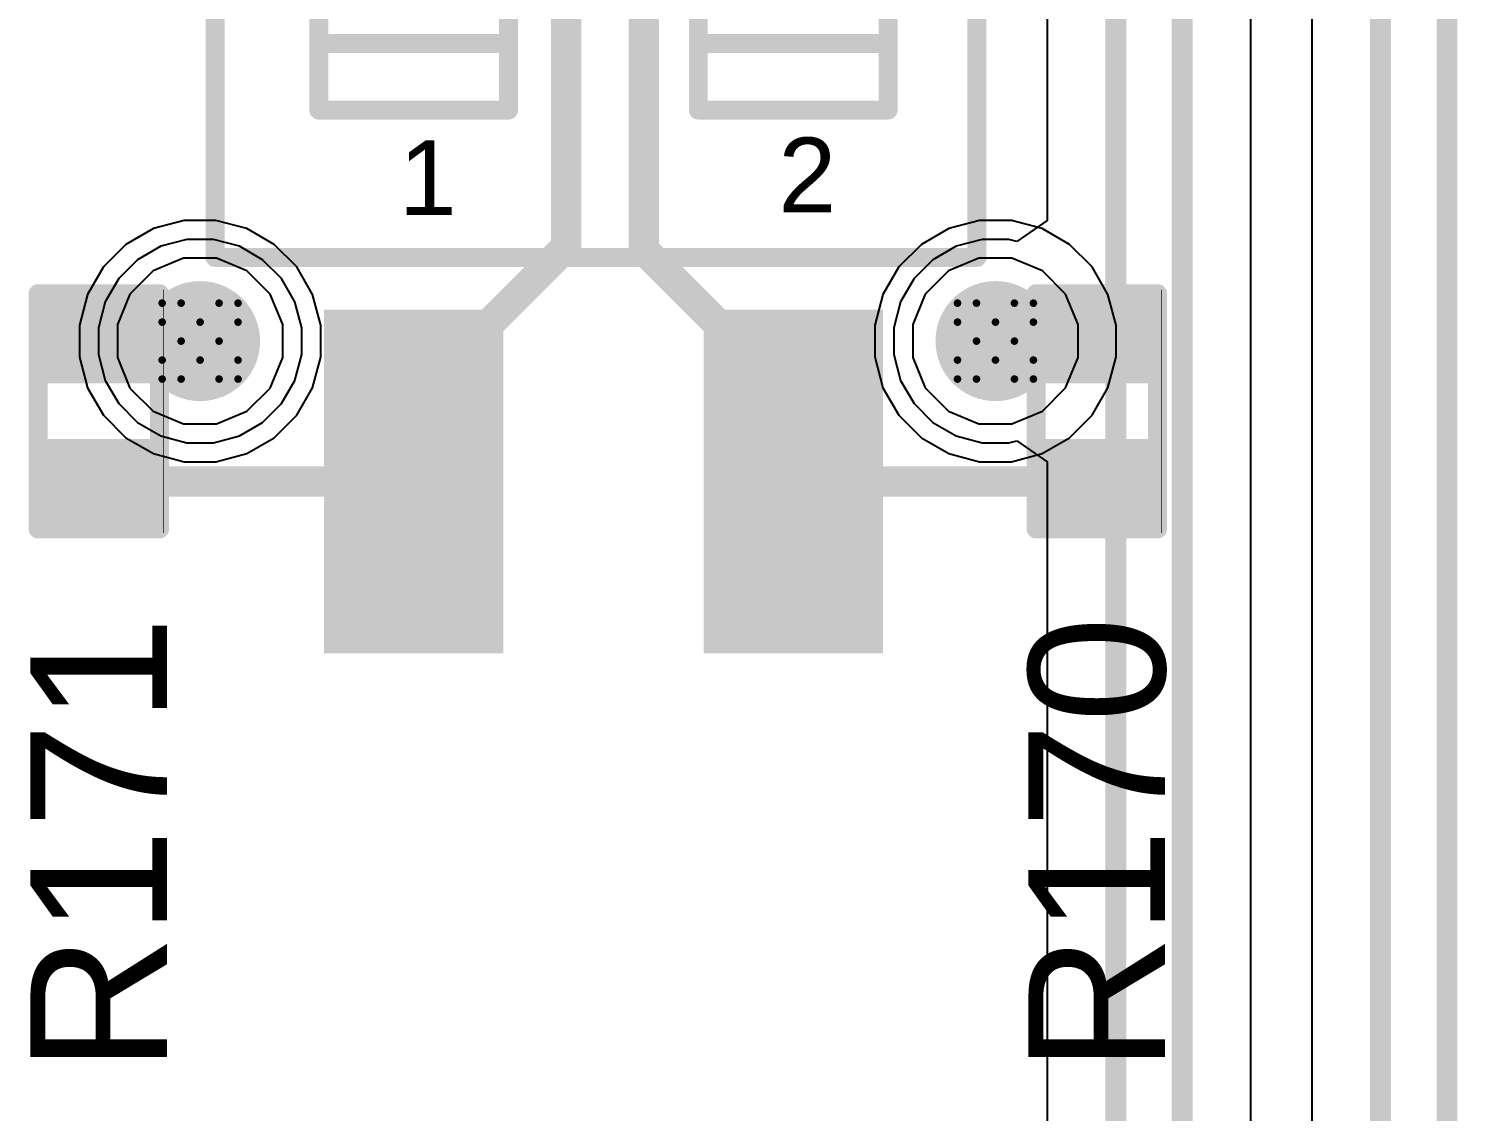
# Model space of a CAD drawing. Header units: inches. Extents: x 0 to 5379, y 0 to 5429.
# Drawn here: x 293.3 to 302.86, y 85.57 to 92.81 of the extents above; entities that cross this region are included whole.
import ezdxf

# ---------------------------------------------------------------- set-up
doc = ezdxf.new("R2010")
doc.units = ezdxf.units.IN
for name, color, linetype in [('Bottom Layer', 5, 'Continuous'), ('Bottom Solder', 6, 'Continuous'), ('Drill Drawing', 1, 'Continuous'), ('GND01', 16, 'Continuous'), ('GND02', 76, 'Continuous'), ('PWR', 156, 'Continuous'), ('SIG 01', 90, 'Continuous'), ('Top Layer', 1, 'Continuous'), ('Top Overlay', 2, 'Continuous'), ('Top Paste', 8, 'Continuous'), ('Top Solder', 216, 'Continuous'), ('Via Holes', 16, 'Continuous')]:
    doc.layers.add(name, color=color, linetype=linetype)
doc.styles.add('Arial', font='', dxfattribs={"height": 0.2})
doc.styles.get('Arial').set_extended_font_data('Arial')

# ---------------------------------------------------------------- blocks, each defined once
blk = doc.blocks.new('DSIC02LSGET_198')
at = {"layer": 'Top Layer'}
for points in [[(-3.3999932, 1.8199989), (-3.3999932, 0.7200011), (-5.599988799999999, 0.7200011), (-5.599988799999999, 1.8199989)], [(5.599988799999999, 1.8199989), (5.599988799999999, 0.7200011), (3.3999932, 0.7200011), (3.3999932, 1.8199989)], [(-3.3999932, -0.7200011), (-3.3999932, -1.8199989), (-5.599988799999999, -1.8199989), (-5.599988799999999, -0.7200011)], [(5.599988799999999, -0.7200011), (5.599988799999999, -1.8199989), (3.3999932, -1.8199989), (3.3999932, -0.7200011)]]:
    blk.add_hatch(color=1, dxfattribs=at).paths.add_polyline_path(points)
at = {"layer": 'Top Paste'}
for points in [[(-3.3999932, 1.8199989), (-3.3999932, 0.7200011), (-5.599988799999999, 0.7200011), (-5.599988799999999, 1.8199989)], [(5.599988799999999, 1.8199989), (5.599988799999999, 0.7200011), (3.3999932, 0.7200011), (3.3999932, 1.8199989)], [(-3.3999932, -0.7200011), (-3.3999932, -1.8199989), (-5.599988799999999, -1.8199989), (-5.599988799999999, -0.7200011)], [(5.599988799999999, -0.7200011), (5.599988799999999, -1.8199989), (3.3999932, -1.8199989), (3.3999932, -0.7200011)]]:
    blk.add_hatch(color=8, dxfattribs=at).paths.add_polyline_path(points)
at = {"layer": 'Top Solder'}
for points in [[(-3.3499806, 1.8700115), (-3.3499806, 0.6699885), (-5.6500014, 0.6699885), (-5.6500014, 1.8700115)], [(5.6500014, 1.8700115), (5.6500014, 0.6699885), (3.3499806, 0.6699885), (3.3499806, 1.8700115)], [(-3.3499806, -0.6699885), (-3.3499806, -1.8700115), (-5.6500014, -1.8700115), (-5.6500014, -0.6699885)], [(5.6500014, -0.6699885), (5.6500014, -1.8700115), (3.3499806, -1.8700115), (3.3499806, -0.6699885)]]:
    blk.add_hatch(color=216, dxfattribs=at).paths.add_polyline_path(points)
at = {"layer": 'Top Overlay'}
for points in [[(-2.999867, 2.600071, 0.127, 0.127, 0), (3.000121, 2.600071, 0.127, 0.127, 0)], [(-2.999867, 2.600071, 0.127, 0.127, 0), (-2.999867, -2.4999188, 0.127, 0.127, 0)], [(3.000121, 2.600071, 0.127, 0.127, 0), (3.000121, -2.4999188, 0.127, 0.127, 0)], [(-2.0139914, 1.9051778, 0.127, 0.127, 0), (2.0500086, 1.9051778, 0.127, 0.127, 0)], [(-2.0139914, 1.9051778, 0.127, 0.127, 0), (-2.0139914, 0.6351778, 0.127, 0.127, 0)], [(-1.5694914, 1.9051778, 0.127, 0.127, 0), (-1.5694914, 0.6351778, 0.127, 0.127, 0)], [(-1.1884914, 1.9051778, 0.127, 0.127, 0), (-1.1884914, 0.6351778, 0.127, 0.127, 0)], [(1.2880086, 1.9051778, 0.127, 0.127, 0), (1.2880086, 0.6351778, 0.127, 0.127, 0)], [(1.6690086, 1.9051778, 0.127, 0.127, 0), (1.6690086, 0.6351778, 0.127, 0.127, 0)], [(2.0500086, 1.9051778, 0.127, 0.127, 0), (2.0500086, 0.6351778, 0.127, 0.127, 0)], [(-0.4900929999999999, 1.651, 0.127, 0.127, 0), (0.7799069999999999, 1.651, 0.127, 0.127, 0)], [(-0.4900929999999999, 1.651, 0.127, 0.127, 0), (-0.4900929999999999, 0.889, 0.127, 0.127, 0)], [(0.7799069999999999, 1.651, 0.127, 0.127, 0), (0.7799069999999999, 0.889, 0.127, 0.127, 0)], [(-0.4900929999999999, 0.889, 0.127, 0.127, 0), (0.7799069999999999, 0.889, 0.127, 0.127, 0)], [(-2.0139914, 0.6351778, 0.127, 0.127, 0), (2.0500086, 0.6351778, 0.127, 0.127, 0)], [(-2.0139914, -0.6348222, 0.127, 0.127, 0), (2.0500086, -0.6348222, 0.127, 0.127, 0)], [(-2.0139914, -0.6348222, 0.127, 0.127, 0), (-2.0139914, -1.9048222, 0.127, 0.127, 0)], [(-1.5694914, -0.6348222, 0.127, 0.127, 0), (-1.5694914, -1.9048222, 0.127, 0.127, 0)], [(-1.1884914, -0.6348222, 0.127, 0.127, 0), (-1.1884914, -1.9048222, 0.127, 0.127, 0)], [(1.2880086, -0.6348222, 0.127, 0.127, 0), (1.2880086, -1.9048222, 0.127, 0.127, 0)], [(1.6690086, -0.6348222, 0.127, 0.127, 0), (1.6690086, -1.9048222, 0.127, 0.127, 0)], [(2.0500086, -0.6348222, 0.127, 0.127, 0), (2.0500086, -1.9048222, 0.127, 0.127, 0)], [(-0.4900929999999999, -0.889, 0.127, 0.127, 0), (0.7799069999999999, -0.889, 0.127, 0.127, 0)], [(-0.4900929999999999, -0.889, 0.127, 0.127, 0), (-0.4900929999999999, -1.651, 0.127, 0.127, 0)], [(0.7799069999999999, -0.889, 0.127, 0.127, 0), (0.7799069999999999, -1.651, 0.127, 0.127, 0)], [(-0.4900929999999999, -1.651, 0.127, 0.127, 0), (0.7799069999999999, -1.651, 0.127, 0.127, 0)], [(-2.0139914, -1.9048222, 0.127, 0.127, 0), (2.0500086, -1.9048222, 0.127, 0.127, 0)], [(-2.999867, -2.4999188, 0.127, 0.127, 0), (3.000121, -2.4999188, 0.127, 0.127, 0)]]:
    blk.add_lwpolyline(points, format="xyseb", dxfattribs=at)
for points in [[(-3.031617, 2.600071, 0.0635, 0.0635, 1), (-2.968117, 2.600071, 0.0635, 0.0635, 1)], [(-3.031617, 2.600071, 0.0635, 0.0635, 1), (-2.968117, 2.600071, 0.0635, 0.0635, 1)], [(2.968371, 2.600071, 0.0635, 0.0635, 1), (3.031871, 2.600071, 0.0635, 0.0635, 1)], [(2.968371, 2.600071, 0.0635, 0.0635, 1), (3.031871, 2.600071, 0.0635, 0.0635, 1)], [(-2.0457414, 1.9051778, 0.0635, 0.0635, 1), (-1.9822414, 1.9051778, 0.0635, 0.0635, 1)], [(-2.0457414, 1.9051778, 0.0635, 0.0635, 1), (-1.9822414, 1.9051778, 0.0635, 0.0635, 1)], [(-1.6012414, 1.9051778, 0.0635, 0.0635, 1), (-1.5377414, 1.9051778, 0.0635, 0.0635, 1)], [(-1.2202414, 1.9051778, 0.0635, 0.0635, 1), (-1.1567414, 1.9051778, 0.0635, 0.0635, 1)], [(1.2562586, 1.9051778, 0.0635, 0.0635, 1), (1.3197586, 1.9051778, 0.0635, 0.0635, 1)], [(1.6372586, 1.9051778, 0.0635, 0.0635, 1), (1.7007586, 1.9051778, 0.0635, 0.0635, 1)], [(2.0182586, 1.9051778, 0.0635, 0.0635, 1), (2.0817586, 1.9051778, 0.0635, 0.0635, 1)], [(2.0182586, 1.9051778, 0.0635, 0.0635, 1), (2.0817586, 1.9051778, 0.0635, 0.0635, 1)], [(-0.521843, 1.651, 0.0635, 0.0635, 1), (-0.4583429999999999, 1.651, 0.0635, 0.0635, 1)], [(-0.521843, 1.651, 0.0635, 0.0635, 1), (-0.4583429999999999, 1.651, 0.0635, 0.0635, 1)], [(0.748157, 1.651, 0.0635, 0.0635, 1), (0.8116569999999999, 1.651, 0.0635, 0.0635, 1)], [(0.748157, 1.651, 0.0635, 0.0635, 1), (0.8116569999999999, 1.651, 0.0635, 0.0635, 1)], [(-0.521843, 0.889, 0.0635, 0.0635, 1), (-0.4583429999999999, 0.889, 0.0635, 0.0635, 1)], [(-0.521843, 0.889, 0.0635, 0.0635, 1), (-0.4583429999999999, 0.889, 0.0635, 0.0635, 1)], [(0.748157, 0.889, 0.0635, 0.0635, 1), (0.8116569999999999, 0.889, 0.0635, 0.0635, 1)], [(0.748157, 0.889, 0.0635, 0.0635, 1), (0.8116569999999999, 0.889, 0.0635, 0.0635, 1)], [(-2.0457414, 0.6351778, 0.0635, 0.0635, 1), (-1.9822414, 0.6351778, 0.0635, 0.0635, 1)], [(-2.0457414, 0.6351778, 0.0635, 0.0635, 1), (-1.9822414, 0.6351778, 0.0635, 0.0635, 1)], [(-1.6012414, 0.6351778, 0.0635, 0.0635, 1), (-1.5377414, 0.6351778, 0.0635, 0.0635, 1)], [(-1.2202414, 0.6351778, 0.0635, 0.0635, 1), (-1.1567414, 0.6351778, 0.0635, 0.0635, 1)], [(1.2562586, 0.6351778, 0.0635, 0.0635, 1), (1.3197586, 0.6351778, 0.0635, 0.0635, 1)], [(1.6372586, 0.6351778, 0.0635, 0.0635, 1), (1.7007586, 0.6351778, 0.0635, 0.0635, 1)], [(2.0182586, 0.6351778, 0.0635, 0.0635, 1), (2.0817586, 0.6351778, 0.0635, 0.0635, 1)], [(2.0182586, 0.6351778, 0.0635, 0.0635, 1), (2.0817586, 0.6351778, 0.0635, 0.0635, 1)], [(-2.0457414, -0.6348222, 0.0635, 0.0635, 1), (-1.9822414, -0.6348222, 0.0635, 0.0635, 1)], [(-2.0457414, -0.6348222, 0.0635, 0.0635, 1), (-1.9822414, -0.6348222, 0.0635, 0.0635, 1)], [(-1.6012414, -0.6348222, 0.0635, 0.0635, 1), (-1.5377414, -0.6348222, 0.0635, 0.0635, 1)], [(-1.2202414, -0.6348222, 0.0635, 0.0635, 1), (-1.1567414, -0.6348222, 0.0635, 0.0635, 1)], [(1.2562586, -0.6348222, 0.0635, 0.0635, 1), (1.3197586, -0.6348222, 0.0635, 0.0635, 1)], [(1.6372586, -0.6348222, 0.0635, 0.0635, 1), (1.7007586, -0.6348222, 0.0635, 0.0635, 1)], [(2.0182586, -0.6348222, 0.0635, 0.0635, 1), (2.0817586, -0.6348222, 0.0635, 0.0635, 1)], [(2.0182586, -0.6348222, 0.0635, 0.0635, 1), (2.0817586, -0.6348222, 0.0635, 0.0635, 1)], [(-0.521843, -0.889, 0.0635, 0.0635, 1), (-0.4583429999999999, -0.889, 0.0635, 0.0635, 1)], [(-0.521843, -0.889, 0.0635, 0.0635, 1), (-0.4583429999999999, -0.889, 0.0635, 0.0635, 1)], [(0.748157, -0.889, 0.0635, 0.0635, 1), (0.8116569999999999, -0.889, 0.0635, 0.0635, 1)], [(0.748157, -0.889, 0.0635, 0.0635, 1), (0.8116569999999999, -0.889, 0.0635, 0.0635, 1)], [(-0.521843, -1.651, 0.0635, 0.0635, 1), (-0.4583429999999999, -1.651, 0.0635, 0.0635, 1)], [(-0.521843, -1.651, 0.0635, 0.0635, 1), (-0.4583429999999999, -1.651, 0.0635, 0.0635, 1)], [(0.748157, -1.651, 0.0635, 0.0635, 1), (0.8116569999999999, -1.651, 0.0635, 0.0635, 1)], [(0.748157, -1.651, 0.0635, 0.0635, 1), (0.8116569999999999, -1.651, 0.0635, 0.0635, 1)], [(-2.0457414, -1.9048222, 0.0635, 0.0635, 1), (-1.9822414, -1.9048222, 0.0635, 0.0635, 1)], [(-2.0457414, -1.9048222, 0.0635, 0.0635, 1), (-1.9822414, -1.9048222, 0.0635, 0.0635, 1)], [(-1.6012414, -1.9048222, 0.0635, 0.0635, 1), (-1.5377414, -1.9048222, 0.0635, 0.0635, 1)], [(-1.2202414, -1.9048222, 0.0635, 0.0635, 1), (-1.1567414, -1.9048222, 0.0635, 0.0635, 1)], [(1.2562586, -1.9048222, 0.0635, 0.0635, 1), (1.3197586, -1.9048222, 0.0635, 0.0635, 1)], [(1.6372586, -1.9048222, 0.0635, 0.0635, 1), (1.7007586, -1.9048222, 0.0635, 0.0635, 1)], [(2.0182586, -1.9048222, 0.0635, 0.0635, 1), (2.0817586, -1.9048222, 0.0635, 0.0635, 1)], [(2.0182586, -1.9048222, 0.0635, 0.0635, 1), (2.0817586, -1.9048222, 0.0635, 0.0635, 1)], [(-3.031617, -2.4999188, 0.0635, 0.0635, 1), (-2.968117, -2.4999188, 0.0635, 0.0635, 1)], [(-3.031617, -2.4999188, 0.0635, 0.0635, 1), (-2.968117, -2.4999188, 0.0635, 0.0635, 1)], [(2.968371, -2.4999188, 0.0635, 0.0635, 1), (3.031871, -2.4999188, 0.0635, 0.0635, 1)], [(2.968371, -2.4999188, 0.0635, 0.0635, 1), (3.031871, -2.4999188, 0.0635, 0.0635, 1)]]:
    blk.add_lwpolyline(points, format="xyseb", close=True, dxfattribs=at)
at = {"layer": 'Top Overlay', "style": 'Arial'}
for s, p in [('ON', (2.28313996, 1.90008256)), ('1', (-2.71606518, 1.37000742)), ('2', (-2.69827756, -1.16998496))]:
    blk.add_text(s, height=0.499999, rotation=270, dxfattribs=at).set_placement(p)
blk = doc.blocks.new('R___0402_598')
at = {"layer": 'Top Layer'}
for points in [[(-0.6985, -0.3175), (-0.6985, 0.3175), (-0.2412999999999999, 0.3175), (-0.2413, -0.3175)], [(0.2412999999999999, -0.3175), (0.2413, 0.3175), (0.6985, 0.3175), (0.6985, -0.3175)]]:
    blk.add_hatch(color=1, dxfattribs=at).paths.add_polyline_path(points)
at = {"layer": 'Top Paste'}
for points in [[(-0.6985, -0.3175), (-0.6985, 0.3175), (-0.2412999999999999, 0.3175), (-0.2413, -0.3175)], [(0.2412999999999999, -0.3175), (0.2413, 0.3175), (0.6985, 0.3175), (0.6985, -0.3175)]]:
    blk.add_hatch(color=8, dxfattribs=at).paths.add_polyline_path(points)
at = {"layer": 'Top Solder'}
for points in [[(-0.75350116, -0.37250116), (-0.75350116, 0.37250116), (-0.1862988399999999, 0.37250116), (-0.18629884, -0.37250116)], [(0.1862988399999999, -0.37250116), (0.18629884, 0.37250116), (0.75350116, 0.37250116), (0.75350116, -0.37250116)]]:
    blk.add_hatch(color=216, dxfattribs=at).paths.add_polyline_path(points)
at = {"layer": 'Top Overlay'}
for points in [[(-0.7874, 0.4064, 0.127, 0.127, 0), (0.7874, 0.4064, 0.127, 0.127, 0)], [(-0.7874, 0.4064, 0.127, 0.127, 0), (-0.7874, -0.4064, 0.127, 0.127, 0)], [(0.7874, 0.4064, 0.127, 0.127, 0), (0.7874, -0.4064, 0.127, 0.127, 0)], [(-0.7874, -0.4064, 0.127, 0.127, 0), (0.7874, -0.4064, 0.127, 0.127, 0)], [(-0.8128, -0.4318, 0.0032258, 0.0032258, 0), (0.8128, -0.4318, 0.0032258, 0.0032258, 0)]]:
    blk.add_lwpolyline(points, format="xyseb", dxfattribs=at)
for points in [[(-0.8191499999999999, 0.4064, 0.0635, 0.0635, 1), (-0.7556499999999999, 0.4064, 0.0635, 0.0635, 1)], [(-0.8191499999999999, 0.4064, 0.0635, 0.0635, 1), (-0.7556499999999999, 0.4064, 0.0635, 0.0635, 1)], [(0.7556499999999999, 0.4064, 0.0635, 0.0635, 1), (0.8191499999999999, 0.4064, 0.0635, 0.0635, 1)], [(0.7556499999999999, 0.4064, 0.0635, 0.0635, 1), (0.8191499999999999, 0.4064, 0.0635, 0.0635, 1)], [(-0.8191499999999999, -0.4064, 0.0635, 0.0635, 1), (-0.7556499999999999, -0.4064, 0.0635, 0.0635, 1)], [(-0.8191499999999999, -0.4064, 0.0635, 0.0635, 1), (-0.7556499999999999, -0.4064, 0.0635, 0.0635, 1)], [(0.7556499999999999, -0.4064, 0.0635, 0.0635, 1), (0.8191499999999999, -0.4064, 0.0635, 0.0635, 1)], [(0.7556499999999999, -0.4064, 0.0635, 0.0635, 1), (0.8191499999999999, -0.4064, 0.0635, 0.0635, 1)], [(-0.81360518, -0.4318, 0.0016129, 0.0016129, 1), (-0.8119948199999999, -0.4318, 0.0016129, 0.0016129, 1)], [(0.8119948199999999, -0.4318, 0.0016129, 0.0016129, 1), (0.81360518, -0.4318, 0.0016129, 0.0016129, 1)]]:
    blk.add_lwpolyline(points, format="xyseb", close=True, dxfattribs=at)
blk = doc.blocks.new('R___0402_599')
at = {"layer": 'Top Layer'}
for points in [[(-0.6985, -0.3175), (-0.6985, 0.3175), (-0.2412999999999999, 0.3175), (-0.2413, -0.3175)], [(0.2412999999999999, -0.3175), (0.2413, 0.3175), (0.6985, 0.3175), (0.6985, -0.3175)]]:
    blk.add_hatch(color=1, dxfattribs=at).paths.add_polyline_path(points)
at = {"layer": 'Top Paste'}
for points in [[(-0.6985, -0.3175), (-0.6985, 0.3175), (-0.2412999999999999, 0.3175), (-0.2413, -0.3175)], [(0.2412999999999999, -0.3175), (0.2413, 0.3175), (0.6985, 0.3175), (0.6985, -0.3175)]]:
    blk.add_hatch(color=8, dxfattribs=at).paths.add_polyline_path(points)
at = {"layer": 'Top Solder'}
for points in [[(-0.75350116, -0.37250116), (-0.75350116, 0.37250116), (-0.1862988399999999, 0.37250116), (-0.18629884, -0.37250116)], [(0.1862988399999999, -0.37250116), (0.18629884, 0.37250116), (0.75350116, 0.37250116), (0.75350116, -0.37250116)]]:
    blk.add_hatch(color=216, dxfattribs=at).paths.add_polyline_path(points)
at = {"layer": 'Top Overlay'}
for points in [[(-0.7874, 0.4064, 0.127, 0.127, 0), (0.7874, 0.4064, 0.127, 0.127, 0)], [(-0.7874, 0.4064, 0.127, 0.127, 0), (-0.7874, -0.4064, 0.127, 0.127, 0)], [(0.7874, 0.4064, 0.127, 0.127, 0), (0.7874, -0.4064, 0.127, 0.127, 0)], [(-0.7874, -0.4064, 0.127, 0.127, 0), (0.7874, -0.4064, 0.127, 0.127, 0)], [(-0.8128, -0.4318, 0.0032258, 0.0032258, 0), (0.8128, -0.4318, 0.0032258, 0.0032258, 0)]]:
    blk.add_lwpolyline(points, format="xyseb", dxfattribs=at)
for points in [[(-0.8191499999999999, 0.4064, 0.0635, 0.0635, 1), (-0.7556499999999999, 0.4064, 0.0635, 0.0635, 1)], [(-0.8191499999999999, 0.4064, 0.0635, 0.0635, 1), (-0.7556499999999999, 0.4064, 0.0635, 0.0635, 1)], [(0.7556499999999999, 0.4064, 0.0635, 0.0635, 1), (0.8191499999999999, 0.4064, 0.0635, 0.0635, 1)], [(0.7556499999999999, 0.4064, 0.0635, 0.0635, 1), (0.8191499999999999, 0.4064, 0.0635, 0.0635, 1)], [(-0.8191499999999999, -0.4064, 0.0635, 0.0635, 1), (-0.7556499999999999, -0.4064, 0.0635, 0.0635, 1)], [(-0.8191499999999999, -0.4064, 0.0635, 0.0635, 1), (-0.7556499999999999, -0.4064, 0.0635, 0.0635, 1)], [(0.7556499999999999, -0.4064, 0.0635, 0.0635, 1), (0.8191499999999999, -0.4064, 0.0635, 0.0635, 1)], [(0.7556499999999999, -0.4064, 0.0635, 0.0635, 1), (0.8191499999999999, -0.4064, 0.0635, 0.0635, 1)], [(-0.81360518, -0.4318, 0.0016129, 0.0016129, 1), (-0.8119948199999999, -0.4318, 0.0016129, 0.0016129, 1)], [(0.8119948199999999, -0.4318, 0.0016129, 0.0016129, 1), (0.81360518, -0.4318, 0.0016129, 0.0016129, 1)]]:
    blk.add_lwpolyline(points, format="xyseb", close=True, dxfattribs=at)

msp = doc.modelspace()

# ---------------------------------------------------------------- hatches: boundary and pattern name
at = {"layer": 'Bottom Layer'}
h = msp.add_hatch(color=5, dxfattribs=at)
edge = h.paths.add_edge_path()
edge.add_arc((294.44470956, 90.72335931999999), 0.2999994, 0, 360)
h = msp.add_hatch(color=5, dxfattribs=at)
edge = h.paths.add_edge_path()
edge.add_arc((299.76837684, 90.72342789999999), 0.2999994, 0, 360)
at = {"layer": 'Bottom Solder'}
h = msp.add_hatch(color=6, dxfattribs=at)
edge = h.paths.add_edge_path()
edge.add_arc((294.44470956, 90.72335931999999), 0.4015993999999999, 0, 360)
h = msp.add_hatch(color=6, dxfattribs=at)
edge = h.paths.add_edge_path()
edge.add_arc((299.76837684, 90.72342789999999), 0.4015993999999999, 0, 360)
at = {"layer": 'GND01'}
h = msp.add_hatch(color=16, dxfattribs=at)
edge = h.paths.add_edge_path()
edge.add_arc((294.44470956, 90.72335931999999), 0.2999994, 0, 360)
h = msp.add_hatch(color=16, dxfattribs=at)
edge = h.paths.add_edge_path()
edge.add_arc((299.76837684, 90.72342789999999), 0.2999994, 0, 360)
at = {"layer": 'GND02'}
h = msp.add_hatch(color=76, dxfattribs=at)
edge = h.paths.add_edge_path()
edge.add_arc((294.44470956, 90.72335931999999), 0.2999994, 0, 360)
h = msp.add_hatch(color=76, dxfattribs=at)
edge = h.paths.add_edge_path()
edge.add_arc((299.76837684, 90.72342789999999), 0.2999994, 0, 360)
at = {"layer": 'PWR'}
h = msp.add_hatch(color=156, dxfattribs=at)
edge = h.paths.add_edge_path()
edge.add_arc((294.44470956, 90.72335931999999), 0.2999994, 0, 360)
h = msp.add_hatch(color=156, dxfattribs=at)
edge = h.paths.add_edge_path()
edge.add_arc((299.76837684, 90.72342789999999), 0.2999994, 0, 360)
at = {"layer": 'SIG 01'}
h = msp.add_hatch(color=90, dxfattribs=at)
edge = h.paths.add_edge_path()
edge.add_arc((294.44470956, 90.72335931999999), 0.2999994, 0, 360)
h = msp.add_hatch(color=90, dxfattribs=at)
edge = h.paths.add_edge_path()
edge.add_arc((299.76837684, 90.72342789999999), 0.2999994, 0, 360)
at = {"layer": 'Top Layer'}
h = msp.add_hatch(color=1, dxfattribs=at)
edge = h.paths.add_edge_path()
edge.add_arc((294.44470956, 90.72335931999999), 0.2999994, 0, 360)
h = msp.add_hatch(color=1, dxfattribs=at)
edge = h.paths.add_edge_path()
edge.add_arc((299.76837684, 90.72342789999999), 0.2999994, 0, 360)
at = {"layer": 'Top Solder'}
h = msp.add_hatch(color=216, dxfattribs=at)
edge = h.paths.add_edge_path()
edge.add_arc((294.44470956, 90.72335931999999), 0.4015993999999999, 0, 360)
h = msp.add_hatch(color=216, dxfattribs=at)
edge = h.paths.add_edge_path()
edge.add_arc((299.76837684, 90.72342789999999), 0.4015993999999999, 0, 360)
at = {"layer": 'Via Holes'}
h = msp.add_hatch(color=7, dxfattribs=at)
edge = h.paths.add_edge_path()
edge.add_arc((294.44470956, 90.72335931999999), 0.1499997, 0, 360)
h = msp.add_hatch(color=7, dxfattribs=at)
edge = h.paths.add_edge_path()
edge.add_arc((299.76837684, 90.72342789999999), 0.1499997, 0, 360)

# ---------------------------------------------------------------- linework, layer by layer
at = {"layer": 'Bottom Layer'}
for p, q in [((294.33833436, 91.53135872), (294.13283312, 91.47629406)), ((294.55108476, 91.53135872), (294.33833436, 91.53135872)), ((294.756586, 91.47629406), (294.55108476, 91.53135872)), ((299.66200164, 91.53142729999999), (299.4565004, 91.47636264)), ((299.87475204, 91.53142729999999), (299.66200164, 91.53142729999999)), ((300.08025328, 91.47636264), (299.87475204, 91.53142729999999)), ((294.13283312, 91.47629406), (293.9485866, 91.36991886)), ((294.94083252, 91.36991886), (294.756586, 91.47629406)), ((299.4565004, 91.47636264), (299.2722538799999, 91.36998744)), ((300.2644998, 91.36998744), (300.08025328, 91.47636264)), ((293.9485866, 91.36991886), (293.79815002, 91.21948228)), ((295.0912691, 91.21948228), (294.94083252, 91.36991886)), ((299.2722538799999, 91.36998744), (299.1218173, 91.21955086)), ((300.41493638, 91.21955086), (300.2644998, 91.36998744)), ((293.79815002, 91.21948228), (293.69177482, 91.03523575999999)), ((295.1976443, 91.03523575999999), (295.0912691, 91.21948228)), ((299.1218173, 91.21955086), (299.0154421, 91.03530434)), ((300.52131158, 91.03530434), (300.41493638, 91.21955086)), ((293.69177482, 91.03523575999999), (293.63671016, 90.82973451999999)), ((295.2527089599999, 90.82973451999999), (295.1976443, 91.03523575999999)), ((299.0154421, 91.03530434), (298.9603774399999, 90.82980309999999)), ((300.57637624, 90.82980309999999), (300.52131158, 91.03530434)), ((293.63671016, 90.82973451999999), (293.63671016, 90.61698412)), ((295.2527089599999, 90.61698412), (295.2527089599999, 90.82973451999999)), ((298.9603774399999, 90.82980309999999), (298.9603774399999, 90.6170527)), ((300.57637624, 90.6170527), (300.57637624, 90.82980309999999)), ((293.63671016, 90.61698412), (293.69177482, 90.41148288)), ((295.1976443, 90.41148288), (295.2527089599999, 90.61698412)), ((298.9603774399999, 90.6170527), (299.0154421, 90.41155146)), ((300.52131158, 90.41155146), (300.57637624, 90.6170527)), ((293.69177482, 90.41148288), (293.79815002, 90.22723635999999)), ((295.0912691, 90.22723635999999), (295.1976443, 90.41148288)), ((299.0154421, 90.41155146), (299.1218173, 90.22730494)), ((300.41493638, 90.22730494), (300.52131158, 90.41155146)), ((293.79815002, 90.22723635999999), (293.9485866, 90.07679977999999)), ((294.94083252, 90.07679977999999), (295.0912691, 90.22723635999999)), ((299.1218173, 90.22730494), (299.2722538799999, 90.07686835999999)), ((300.2644998, 90.07686835999999), (300.41493638, 90.22730494)), ((293.9485866, 90.07679977999999), (294.13283312, 89.97042457999999)), ((294.756586, 89.97042457999999), (294.94083252, 90.07679977999999)), ((299.2722538799999, 90.07686835999999), (299.4565004, 89.97049315999999)), ((300.08025328, 89.97049315999999), (300.2644998, 90.07686835999999)), ((294.13283312, 89.97042457999999), (294.33833436, 89.91535992)), ((294.33833436, 89.91535992), (294.55108476, 89.91535992)), ((294.55108476, 89.91535992), (294.756586, 89.97042457999999)), ((299.4565004, 89.97049315999999), (299.66200164, 89.91542849999999)), ((299.66200164, 89.91542849999999), (299.87475204, 89.91542849999999)), ((299.87475204, 89.91542849999999), (300.08025328, 89.97049315999999))]:
    msp.add_line(p, q, dxfattribs=at)
at = {"layer": 'Drill Drawing'}
for points in [[(294.19070956, 90.85035932, 0.0508, 0.0508, 0), (294.19070956, 90.97735931999999, 0.0508, 0.0508, 0)], [(294.19070956, 90.97735931999999, 0.0508, 0.0508, 0), (294.31770956, 90.97735931999999, 0.0508, 0.0508, 0)], [(294.31770956, 90.97735931999999, 0.0508, 0.0508, 0), (294.44470956, 90.85035932, 0.0508, 0.0508, 0)], [(294.44470956, 90.85035932, 0.0508, 0.0508, 0), (294.57170956, 90.97735931999999, 0.0508, 0.0508, 0)], [(294.57170956, 90.97735931999999, 0.0508, 0.0508, 0), (294.69870956, 90.97735931999999, 0.0508, 0.0508, 0)], [(294.69870956, 90.85035932, 0.0508, 0.0508, 0), (294.69870956, 90.97735931999999, 0.0508, 0.0508, 0)], [(299.51437684, 90.8504279, 0.0508, 0.0508, 0), (299.51437684, 90.9774279, 0.0508, 0.0508, 0)], [(299.51437684, 90.9774279, 0.0508, 0.0508, 0), (299.64137684, 90.9774279, 0.0508, 0.0508, 0)], [(299.64137684, 90.9774279, 0.0508, 0.0508, 0), (299.76837684, 90.8504279, 0.0508, 0.0508, 0)], [(299.76837684, 90.8504279, 0.0508, 0.0508, 0), (299.89537684, 90.9774279, 0.0508, 0.0508, 0)], [(299.89537684, 90.9774279, 0.0508, 0.0508, 0), (300.02237684, 90.9774279, 0.0508, 0.0508, 0)], [(300.02237684, 90.8504279, 0.0508, 0.0508, 0), (300.02237684, 90.9774279, 0.0508, 0.0508, 0)], [(294.19070956, 90.85035932, 0.0508, 0.0508, 0), (294.31770956, 90.72335931999999, 0.0508, 0.0508, 0)], [(294.57170956, 90.72335931999999, 0.0508, 0.0508, 0), (294.69870956, 90.85035932, 0.0508, 0.0508, 0)], [(299.51437684, 90.8504279, 0.0508, 0.0508, 0), (299.64137684, 90.72342789999999, 0.0508, 0.0508, 0)], [(299.89537684, 90.72342789999999, 0.0508, 0.0508, 0), (300.02237684, 90.8504279, 0.0508, 0.0508, 0)], [(294.19070956, 90.59635931999999, 0.0508, 0.0508, 0), (294.31770956, 90.72335931999999, 0.0508, 0.0508, 0)], [(294.57170956, 90.72335931999999, 0.0508, 0.0508, 0), (294.69870956, 90.59635931999999, 0.0508, 0.0508, 0)], [(299.51437684, 90.5964279, 0.0508, 0.0508, 0), (299.64137684, 90.72342789999999, 0.0508, 0.0508, 0)], [(299.89537684, 90.72342789999999, 0.0508, 0.0508, 0), (300.02237684, 90.5964279, 0.0508, 0.0508, 0)], [(294.19070956, 90.46935932, 0.0508, 0.0508, 0), (294.19070956, 90.59635931999999, 0.0508, 0.0508, 0)], [(294.31770956, 90.46935932, 0.0508, 0.0508, 0), (294.44470956, 90.59635931999999, 0.0508, 0.0508, 0)], [(294.44470956, 90.59635931999999, 0.0508, 0.0508, 0), (294.57170956, 90.46935932, 0.0508, 0.0508, 0)], [(294.69870956, 90.46935932, 0.0508, 0.0508, 0), (294.69870956, 90.59635931999999, 0.0508, 0.0508, 0)], [(299.51437684, 90.4694279, 0.0508, 0.0508, 0), (299.51437684, 90.5964279, 0.0508, 0.0508, 0)], [(299.64137684, 90.4694279, 0.0508, 0.0508, 0), (299.76837684, 90.5964279, 0.0508, 0.0508, 0)], [(299.76837684, 90.5964279, 0.0508, 0.0508, 0), (299.89537684, 90.4694279, 0.0508, 0.0508, 0)], [(300.02237684, 90.4694279, 0.0508, 0.0508, 0), (300.02237684, 90.5964279, 0.0508, 0.0508, 0)], [(294.19070956, 90.46935932, 0.0508, 0.0508, 0), (294.31770956, 90.46935932, 0.0508, 0.0508, 0)], [(294.57170956, 90.46935932, 0.0508, 0.0508, 0), (294.69870956, 90.46935932, 0.0508, 0.0508, 0)], [(299.51437684, 90.4694279, 0.0508, 0.0508, 0), (299.64137684, 90.4694279, 0.0508, 0.0508, 0)], [(299.89537684, 90.4694279, 0.0508, 0.0508, 0), (300.02237684, 90.4694279, 0.0508, 0.0508, 0)]]:
    msp.add_lwpolyline(points, format="xyseb", dxfattribs=at)
for points in [[(294.17800956, 90.97735931999999, 0.0254, 0.0254, 1), (294.20340956, 90.97735931999999, 0.0254, 0.0254, 1)], [(294.17800956, 90.97735931999999, 0.0254, 0.0254, 1), (294.20340956, 90.97735931999999, 0.0254, 0.0254, 1)], [(294.30500956, 90.97735931999999, 0.0254, 0.0254, 1), (294.33040956, 90.97735931999999, 0.0254, 0.0254, 1)], [(294.30500956, 90.97735931999999, 0.0254, 0.0254, 1), (294.33040956, 90.97735931999999, 0.0254, 0.0254, 1)], [(294.55900956, 90.97735931999999, 0.0254, 0.0254, 1), (294.58440956, 90.97735931999999, 0.0254, 0.0254, 1)], [(294.55900956, 90.97735931999999, 0.0254, 0.0254, 1), (294.58440956, 90.97735931999999, 0.0254, 0.0254, 1)], [(294.68600956, 90.97735931999999, 0.0254, 0.0254, 1), (294.71140956, 90.97735931999999, 0.0254, 0.0254, 1)], [(294.68600956, 90.97735931999999, 0.0254, 0.0254, 1), (294.71140956, 90.97735931999999, 0.0254, 0.0254, 1)], [(299.50167684, 90.9774279, 0.0254, 0.0254, 1), (299.5270768399999, 90.9774279, 0.0254, 0.0254, 1)], [(299.50167684, 90.9774279, 0.0254, 0.0254, 1), (299.5270768399999, 90.9774279, 0.0254, 0.0254, 1)], [(299.62867684, 90.9774279, 0.0254, 0.0254, 1), (299.65407684, 90.9774279, 0.0254, 0.0254, 1)], [(299.62867684, 90.9774279, 0.0254, 0.0254, 1), (299.65407684, 90.9774279, 0.0254, 0.0254, 1)], [(299.88267684, 90.9774279, 0.0254, 0.0254, 1), (299.90807684, 90.9774279, 0.0254, 0.0254, 1)], [(299.88267684, 90.9774279, 0.0254, 0.0254, 1), (299.90807684, 90.9774279, 0.0254, 0.0254, 1)], [(300.00967684, 90.9774279, 0.0254, 0.0254, 1), (300.03507684, 90.9774279, 0.0254, 0.0254, 1)], [(300.00967684, 90.9774279, 0.0254, 0.0254, 1), (300.03507684, 90.9774279, 0.0254, 0.0254, 1)], [(294.17800956, 90.85035932, 0.0254, 0.0254, 1), (294.20340956, 90.85035932, 0.0254, 0.0254, 1)], [(294.17800956, 90.85035932, 0.0254, 0.0254, 1), (294.20340956, 90.85035932, 0.0254, 0.0254, 1)], [(294.43200956, 90.85035932, 0.0254, 0.0254, 1), (294.45740956, 90.85035932, 0.0254, 0.0254, 1)], [(294.43200956, 90.85035932, 0.0254, 0.0254, 1), (294.45740956, 90.85035932, 0.0254, 0.0254, 1)], [(294.68600956, 90.85035932, 0.0254, 0.0254, 1), (294.71140956, 90.85035932, 0.0254, 0.0254, 1)], [(294.68600956, 90.85035932, 0.0254, 0.0254, 1), (294.71140956, 90.85035932, 0.0254, 0.0254, 1)], [(299.50167684, 90.8504279, 0.0254, 0.0254, 1), (299.5270768399999, 90.8504279, 0.0254, 0.0254, 1)], [(299.50167684, 90.8504279, 0.0254, 0.0254, 1), (299.5270768399999, 90.8504279, 0.0254, 0.0254, 1)], [(299.75567684, 90.8504279, 0.0254, 0.0254, 1), (299.78107684, 90.8504279, 0.0254, 0.0254, 1)], [(299.75567684, 90.8504279, 0.0254, 0.0254, 1), (299.78107684, 90.8504279, 0.0254, 0.0254, 1)], [(300.00967684, 90.8504279, 0.0254, 0.0254, 1), (300.03507684, 90.8504279, 0.0254, 0.0254, 1)], [(300.00967684, 90.8504279, 0.0254, 0.0254, 1), (300.03507684, 90.8504279, 0.0254, 0.0254, 1)], [(294.30500956, 90.72335931999999, 0.0254, 0.0254, 1), (294.33040956, 90.72335931999999, 0.0254, 0.0254, 1)], [(294.30500956, 90.72335931999999, 0.0254, 0.0254, 1), (294.33040956, 90.72335931999999, 0.0254, 0.0254, 1)], [(294.55900956, 90.72335931999999, 0.0254, 0.0254, 1), (294.58440956, 90.72335931999999, 0.0254, 0.0254, 1)], [(294.55900956, 90.72335931999999, 0.0254, 0.0254, 1), (294.58440956, 90.72335931999999, 0.0254, 0.0254, 1)], [(299.62867684, 90.72342789999999, 0.0254, 0.0254, 1), (299.65407684, 90.72342789999999, 0.0254, 0.0254, 1)], [(299.62867684, 90.72342789999999, 0.0254, 0.0254, 1), (299.65407684, 90.72342789999999, 0.0254, 0.0254, 1)], [(299.88267684, 90.72342789999999, 0.0254, 0.0254, 1), (299.90807684, 90.72342789999999, 0.0254, 0.0254, 1)], [(299.88267684, 90.72342789999999, 0.0254, 0.0254, 1), (299.90807684, 90.72342789999999, 0.0254, 0.0254, 1)], [(294.17800956, 90.59635931999999, 0.0254, 0.0254, 1), (294.20340956, 90.59635931999999, 0.0254, 0.0254, 1)], [(294.17800956, 90.59635931999999, 0.0254, 0.0254, 1), (294.20340956, 90.59635931999999, 0.0254, 0.0254, 1)], [(294.43200956, 90.59635931999999, 0.0254, 0.0254, 1), (294.45740956, 90.59635931999999, 0.0254, 0.0254, 1)], [(294.43200956, 90.59635931999999, 0.0254, 0.0254, 1), (294.45740956, 90.59635931999999, 0.0254, 0.0254, 1)], [(294.68600956, 90.59635931999999, 0.0254, 0.0254, 1), (294.71140956, 90.59635931999999, 0.0254, 0.0254, 1)], [(294.68600956, 90.59635931999999, 0.0254, 0.0254, 1), (294.71140956, 90.59635931999999, 0.0254, 0.0254, 1)], [(299.50167684, 90.5964279, 0.0254, 0.0254, 1), (299.5270768399999, 90.5964279, 0.0254, 0.0254, 1)], [(299.50167684, 90.5964279, 0.0254, 0.0254, 1), (299.5270768399999, 90.5964279, 0.0254, 0.0254, 1)], [(299.75567684, 90.5964279, 0.0254, 0.0254, 1), (299.78107684, 90.5964279, 0.0254, 0.0254, 1)], [(299.75567684, 90.5964279, 0.0254, 0.0254, 1), (299.78107684, 90.5964279, 0.0254, 0.0254, 1)], [(300.00967684, 90.5964279, 0.0254, 0.0254, 1), (300.03507684, 90.5964279, 0.0254, 0.0254, 1)], [(300.00967684, 90.5964279, 0.0254, 0.0254, 1), (300.03507684, 90.5964279, 0.0254, 0.0254, 1)], [(294.17800956, 90.46935932, 0.0254, 0.0254, 1), (294.20340956, 90.46935932, 0.0254, 0.0254, 1)], [(294.17800956, 90.46935932, 0.0254, 0.0254, 1), (294.20340956, 90.46935932, 0.0254, 0.0254, 1)], [(294.30500956, 90.46935932, 0.0254, 0.0254, 1), (294.33040956, 90.46935932, 0.0254, 0.0254, 1)], [(294.30500956, 90.46935932, 0.0254, 0.0254, 1), (294.33040956, 90.46935932, 0.0254, 0.0254, 1)], [(294.55900956, 90.46935932, 0.0254, 0.0254, 1), (294.58440956, 90.46935932, 0.0254, 0.0254, 1)], [(294.55900956, 90.46935932, 0.0254, 0.0254, 1), (294.58440956, 90.46935932, 0.0254, 0.0254, 1)], [(294.68600956, 90.46935932, 0.0254, 0.0254, 1), (294.71140956, 90.46935932, 0.0254, 0.0254, 1)], [(294.68600956, 90.46935932, 0.0254, 0.0254, 1), (294.71140956, 90.46935932, 0.0254, 0.0254, 1)], [(299.50167684, 90.4694279, 0.0254, 0.0254, 1), (299.5270768399999, 90.4694279, 0.0254, 0.0254, 1)], [(299.50167684, 90.4694279, 0.0254, 0.0254, 1), (299.5270768399999, 90.4694279, 0.0254, 0.0254, 1)], [(299.62867684, 90.4694279, 0.0254, 0.0254, 1), (299.65407684, 90.4694279, 0.0254, 0.0254, 1)], [(299.62867684, 90.4694279, 0.0254, 0.0254, 1), (299.65407684, 90.4694279, 0.0254, 0.0254, 1)], [(299.88267684, 90.4694279, 0.0254, 0.0254, 1), (299.90807684, 90.4694279, 0.0254, 0.0254, 1)], [(299.88267684, 90.4694279, 0.0254, 0.0254, 1), (299.90807684, 90.4694279, 0.0254, 0.0254, 1)], [(300.00967684, 90.4694279, 0.0254, 0.0254, 1), (300.03507684, 90.4694279, 0.0254, 0.0254, 1)], [(300.00967684, 90.4694279, 0.0254, 0.0254, 1), (300.03507684, 90.4694279, 0.0254, 0.0254, 1)]]:
    msp.add_lwpolyline(points, format="xyseb", close=True, dxfattribs=at)
at = {"layer": 'GND01'}
for p, q in [((294.33451166, 91.27735872), (294.1308951, 91.19301802)), ((294.55490746, 91.27735872), (294.33451166, 91.27735872)), ((294.75852402, 91.19301802), (294.55490746, 91.27735872)), ((299.65817894, 91.27742729999999), (299.45456238, 91.1930866)), ((299.87857474, 91.27742729999999), (299.65817894, 91.27742729999999)), ((300.0821913, 91.1930866), (299.87857474, 91.27742729999999)), ((294.1308951, 91.19301802), (293.97505086, 91.03717377999999)), ((294.91436826, 91.03717377999999), (294.75852402, 91.19301802)), ((299.45456238, 91.1930866), (299.29871814, 91.03724236)), ((300.23803554, 91.03724236), (300.0821913, 91.1930866)), ((293.97505086, 91.03717377999999), (293.89071016, 90.83355721999999)), ((294.99870896, 90.83355721999999), (294.91436826, 91.03717377999999)), ((299.29871814, 91.03724236), (299.21437744, 90.8336258)), ((300.32237624, 90.8336258), (300.23803554, 91.03724236)), ((293.89071016, 90.83355721999999), (293.89071016, 90.61316142)), ((294.99870896, 90.61316142), (294.99870896, 90.83355721999999)), ((299.21437744, 90.8336258), (299.21437744, 90.61323)), ((300.32237624, 90.61323), (300.32237624, 90.8336258)), ((293.89071016, 90.61316142), (293.97505086, 90.40954486)), ((294.91436826, 90.40954486), (294.99870896, 90.61316142)), ((299.21437744, 90.61323), (299.29871814, 90.40961344)), ((300.23803554, 90.40961344), (300.32237624, 90.61323)), ((293.97505086, 90.40954486), (294.1308951, 90.25370061999999)), ((294.75852402, 90.25370061999999), (294.91436826, 90.40954486)), ((299.29871814, 90.40961344), (299.45456238, 90.2537692)), ((300.0821913, 90.2537692), (300.23803554, 90.40961344)), ((294.1308951, 90.25370061999999), (294.33451166, 90.16935992)), ((294.55490746, 90.16935992), (294.75852402, 90.25370061999999)), ((299.45456238, 90.2537692), (299.65817894, 90.1694285)), ((299.87857474, 90.1694285), (300.0821913, 90.2537692)), ((294.33451166, 90.16935992), (294.55490746, 90.16935992)), ((299.65817894, 90.1694285), (299.87857474, 90.1694285))]:
    msp.add_line(p, q, dxfattribs=at)
at = {"layer": 'GND02'}
for p, q in [((294.33451166, 91.27735872), (294.1308951, 91.19301802)), ((294.55490746, 91.27735872), (294.33451166, 91.27735872)), ((294.75852402, 91.19301802), (294.55490746, 91.27735872)), ((299.65817894, 91.27742729999999), (299.45456238, 91.1930866)), ((299.87857474, 91.27742729999999), (299.65817894, 91.27742729999999)), ((300.0821913, 91.1930866), (299.87857474, 91.27742729999999)), ((294.1308951, 91.19301802), (293.97505086, 91.03717377999999)), ((294.91436826, 91.03717377999999), (294.75852402, 91.19301802)), ((299.45456238, 91.1930866), (299.29871814, 91.03724236)), ((300.23803554, 91.03724236), (300.0821913, 91.1930866)), ((293.97505086, 91.03717377999999), (293.89071016, 90.83355721999999)), ((294.99870896, 90.83355721999999), (294.91436826, 91.03717377999999)), ((299.29871814, 91.03724236), (299.21437744, 90.8336258)), ((300.32237624, 90.8336258), (300.23803554, 91.03724236)), ((293.89071016, 90.83355721999999), (293.89071016, 90.61316142)), ((294.99870896, 90.61316142), (294.99870896, 90.83355721999999)), ((299.21437744, 90.8336258), (299.21437744, 90.61323)), ((300.32237624, 90.61323), (300.32237624, 90.8336258)), ((293.89071016, 90.61316142), (293.97505086, 90.40954486)), ((294.91436826, 90.40954486), (294.99870896, 90.61316142)), ((299.21437744, 90.61323), (299.29871814, 90.40961344)), ((300.23803554, 90.40961344), (300.32237624, 90.61323)), ((293.97505086, 90.40954486), (294.1308951, 90.25370061999999)), ((294.75852402, 90.25370061999999), (294.91436826, 90.40954486)), ((299.29871814, 90.40961344), (299.45456238, 90.2537692)), ((300.0821913, 90.2537692), (300.23803554, 90.40961344)), ((294.1308951, 90.25370061999999), (294.33451166, 90.16935992)), ((294.55490746, 90.16935992), (294.75852402, 90.25370061999999)), ((299.45456238, 90.2537692), (299.65817894, 90.1694285)), ((299.87857474, 90.1694285), (300.0821913, 90.2537692)), ((294.33451166, 90.16935992), (294.55490746, 90.16935992)), ((299.65817894, 90.1694285), (299.87857474, 90.1694285))]:
    msp.add_line(p, q, dxfattribs=at)
at = {"layer": 'SIG 01'}
for p, q in [((301.88644982, 99.56428906), (301.88644982, 22.45420452)), ((301.47802798, 24.13933196), (301.47802798, 98.82444801999999)), ((300.11416482, 98.44992248), (300.11416482, 91.53101582)), ((300.11416482, 91.53101582), (299.91096228, 91.39024393999999)), ((294.18185258, 91.35795037999999), (294.0265646, 91.268296)), ((294.35505518, 91.40435872), (294.18185258, 91.35795037999999)), ((294.53436394, 91.40435872), (294.35505518, 91.40435872)), ((294.70756654, 91.35795037999999), (294.53436394, 91.40435872)), ((294.86285452, 91.268296), (294.70756654, 91.35795037999999)), ((299.50551986, 91.35801896), (299.35023188, 91.26836458)), ((299.67872246, 91.4044273), (299.50551986, 91.35801896)), ((299.85803122, 91.4044273), (299.67872246, 91.4044273)), ((299.91096228, 91.39024393999999), (299.85803122, 91.4044273)), ((294.0265646, 91.268296), (293.89977288, 91.14150428)), ((294.98964624, 91.14150428), (294.86285452, 91.268296)), ((299.35023188, 91.26836458), (299.22344016, 91.14157286)), ((293.89977288, 91.14150428), (293.8101185, 90.9862163)), ((295.07930062, 90.9862163), (294.98964624, 91.14150428)), ((299.22344016, 91.14157286), (299.13378578, 90.98628488)), ((293.8101185, 90.9862163), (293.76371016, 90.81301369999998)), ((295.12570896, 90.81301369999998), (295.07930062, 90.9862163)), ((299.13378578, 90.98628488), (299.08737744, 90.81308227999999)), ((293.76371016, 90.81301369999998), (293.76371016, 90.63370494)), ((295.12570896, 90.63370494), (295.12570896, 90.81301369999998)), ((299.08737744, 90.81308227999999), (299.08737744, 90.63377352)), ((293.76371016, 90.63370494), (293.8101185, 90.46050233999999)), ((295.07930062, 90.46050233999999), (295.12570896, 90.63370494)), ((299.08737744, 90.63377352), (299.13378578, 90.46057092)), ((293.8101185, 90.46050233999999), (293.89977288, 90.30521436)), ((294.98964624, 90.30521436), (295.07930062, 90.46050233999999)), ((299.13378578, 90.46057092), (299.22344016, 90.30528293999998)), ((293.89977288, 90.30521436), (294.0265646, 90.17842264)), ((294.86285452, 90.17842264), (294.98964624, 90.30521436)), ((299.22344016, 90.30528293999998), (299.35023188, 90.17849121999998)), ((294.0265646, 90.17842264), (294.18185258, 90.08876826)), ((294.70756654, 90.08876826), (294.86285452, 90.17842264)), ((299.35023188, 90.17849121999998), (299.50551986, 90.08883684)), ((294.18185258, 90.08876826), (294.35505518, 90.04235992)), ((294.35505518, 90.04235992), (294.53436394, 90.04235992)), ((294.53436394, 90.04235992), (294.70756654, 90.08876826)), ((299.50551986, 90.08883684), (299.67872246, 90.04242849999999)), ((299.67872246, 90.04242849999999), (299.85803122, 90.04242849999999)), ((299.85803122, 90.04242849999999), (299.91096228, 90.05661185999999)), ((299.91096228, 90.05661185999999), (300.11416482, 89.91583998)), ((300.11416482, 89.91583998), (300.11416482, 56.25699188))]:
    msp.add_line(p, q, dxfattribs=at)
for points in [[(302.7906313999999, 22.07967898, 0.1397, 0.1397, 0), (302.7906313999999, 99.93881206, 0.1397, 0.1397, 0)], [(302.3461314, 22.2637985, 0.1397, 0.1397, 0), (302.3461314, 99.75469507999999, 0.1397, 0.1397, 0)], [(301.0183464, 24.13933196, 0.1397, 0.1397, 0), (301.0183464, 98.82444801999999, 0.1397, 0.1397, 0)], [(300.5738464, 24.32344894, 0.1397, 0.1397, 0), (300.5738464, 98.64033103999999, 0.1397, 0.1397, 0)]]:
    msp.add_lwpolyline(points, format="xyseb", dxfattribs=at)
at = {"layer": 'Top Layer'}
for points in [[(297.41563326, 91.33263419999999, 0.2032, 0.2032, 0), (297.41563326, 104.74347606, 0.2032, 0.2032, 0)], [(296.8944659, 91.35331488, 0.2032, 0.2032, 0), (296.8944659, 104.50641786, 0.2032, 0.2032, 0)], [(295.87470924, 90.33355822, 0.2032, 0.2032, 0), (296.8944659, 91.35331488, 0.2032, 0.2032, 0)], [(297.41563326, 91.33263419999999, 0.2032, 0.2032, 0), (298.41470924, 90.33355822, 0.2032, 0.2032, 0)], [(293.7665092399999, 90.72335931999999, 0.254, 0.254, 0), (294.44470956, 90.72335931999999, 0.254, 0.254, 0)], [(299.76837684, 90.72342789999999, 0.254, 0.254, 0), (300.44657716, 90.72342789999999, 0.254, 0.254, 0)], [(295.87470924, 89.78355932, 0.2032, 0.2032, 0), (295.87470924, 90.33355822, 0.2032, 0.2032, 0)], [(298.41470924, 89.78355932, 0.2032, 0.2032, 0), (298.41470924, 90.33355822, 0.2032, 0.2032, 0)], [(293.7665092399999, 89.78355932, 0.2032, 0.2032, 0), (295.87470924, 89.78355932, 0.2032, 0.2032, 0)], [(298.41470924, 89.78355932, 0.2032, 0.2032, 0), (298.41477782, 89.7836279, 0.2032, 0.2032, 0)], [(298.41477782, 89.7836279, 0.2032, 0.2032, 0), (300.44657716, 89.7836279, 0.2032, 0.2032, 0)]]:
    msp.add_lwpolyline(points, format="xyseb", dxfattribs=at)
for points in [[(296.8436659, 91.35331488, 0.1016, 0.1016, 1), (296.9452659, 91.35331488, 0.1016, 0.1016, 1)], [(296.8436659, 91.35331488, 0.1016, 0.1016, 1), (296.9452659, 91.35331488, 0.1016, 0.1016, 1)], [(297.36483326, 91.33263419999999, 0.1016, 0.1016, 1), (297.46643326, 91.33263419999999, 0.1016, 0.1016, 1)], [(297.36483326, 91.33263419999999, 0.1016, 0.1016, 1), (297.46643326, 91.33263419999999, 0.1016, 0.1016, 1)], [(293.70300924, 90.72335931999999, 0.127, 0.127, 1), (293.83000924, 90.72335931999999, 0.127, 0.127, 1)], [(294.38120956, 90.72335931999999, 0.127, 0.127, 1), (294.50820956, 90.72335931999999, 0.127, 0.127, 1)], [(299.70487684, 90.72342789999999, 0.127, 0.127, 1), (299.8318768399999, 90.72342789999999, 0.127, 0.127, 1)], [(300.38307716, 90.72342789999999, 0.127, 0.127, 1), (300.51007716, 90.72342789999999, 0.127, 0.127, 1)], [(295.82390924, 90.33355822, 0.1016, 0.1016, 1), (295.92550924, 90.33355822, 0.1016, 0.1016, 1)], [(295.82390924, 90.33355822, 0.1016, 0.1016, 1), (295.92550924, 90.33355822, 0.1016, 0.1016, 1)], [(298.36390924, 90.33355822, 0.1016, 0.1016, 1), (298.46550924, 90.33355822, 0.1016, 0.1016, 1)], [(298.36390924, 90.33355822, 0.1016, 0.1016, 1), (298.46550924, 90.33355822, 0.1016, 0.1016, 1)], [(293.71570924, 89.78355932, 0.1016, 0.1016, 1), (293.81730924, 89.78355932, 0.1016, 0.1016, 1)], [(295.82390924, 89.78355932, 0.1016, 0.1016, 1), (295.92550924, 89.78355932, 0.1016, 0.1016, 1)], [(295.82390924, 89.78355932, 0.1016, 0.1016, 1), (295.92550924, 89.78355932, 0.1016, 0.1016, 1)], [(298.36390924, 89.78355932, 0.1016, 0.1016, 1), (298.46550924, 89.78355932, 0.1016, 0.1016, 1)], [(298.36390924, 89.78355932, 0.1016, 0.1016, 1), (298.46550924, 89.78355932, 0.1016, 0.1016, 1)], [(298.36397782, 89.7836279, 0.1016, 0.1016, 1), (298.46557782, 89.7836279, 0.1016, 0.1016, 1)], [(298.36397782, 89.7836279, 0.1016, 0.1016, 1), (298.46557782, 89.7836279, 0.1016, 0.1016, 1)], [(300.39577716, 89.7836279, 0.1016, 0.1016, 1), (300.49737716, 89.7836279, 0.1016, 0.1016, 1)]]:
    msp.add_lwpolyline(points, format="xyseb", close=True, dxfattribs=at)

# ---------------------------------------------------------------- block references
at = {"rotation": 90}
for name, p in [('DSIC02LSGET_198', (297.14470924, 94.28355031999999)), ('R___0402_598', (293.7665092399999, 90.25345931999999)), ('R___0402_599', (300.44657716, 90.2535279))]:
    msp.add_blockref(name, p, dxfattribs=at)

# ---------------------------------------------------------------- texts
at = {"layer": 'Top Overlay', "style": 'Arial'}
for s, p in [('R171', (294.2234273, 85.8271207)), ('R170', (300.90350792, 85.82711816))]:
    msp.add_text(s, height=0.9143999999999999, rotation=90, dxfattribs=at).set_placement(p)

doc.saveas('drawing.dxf')
